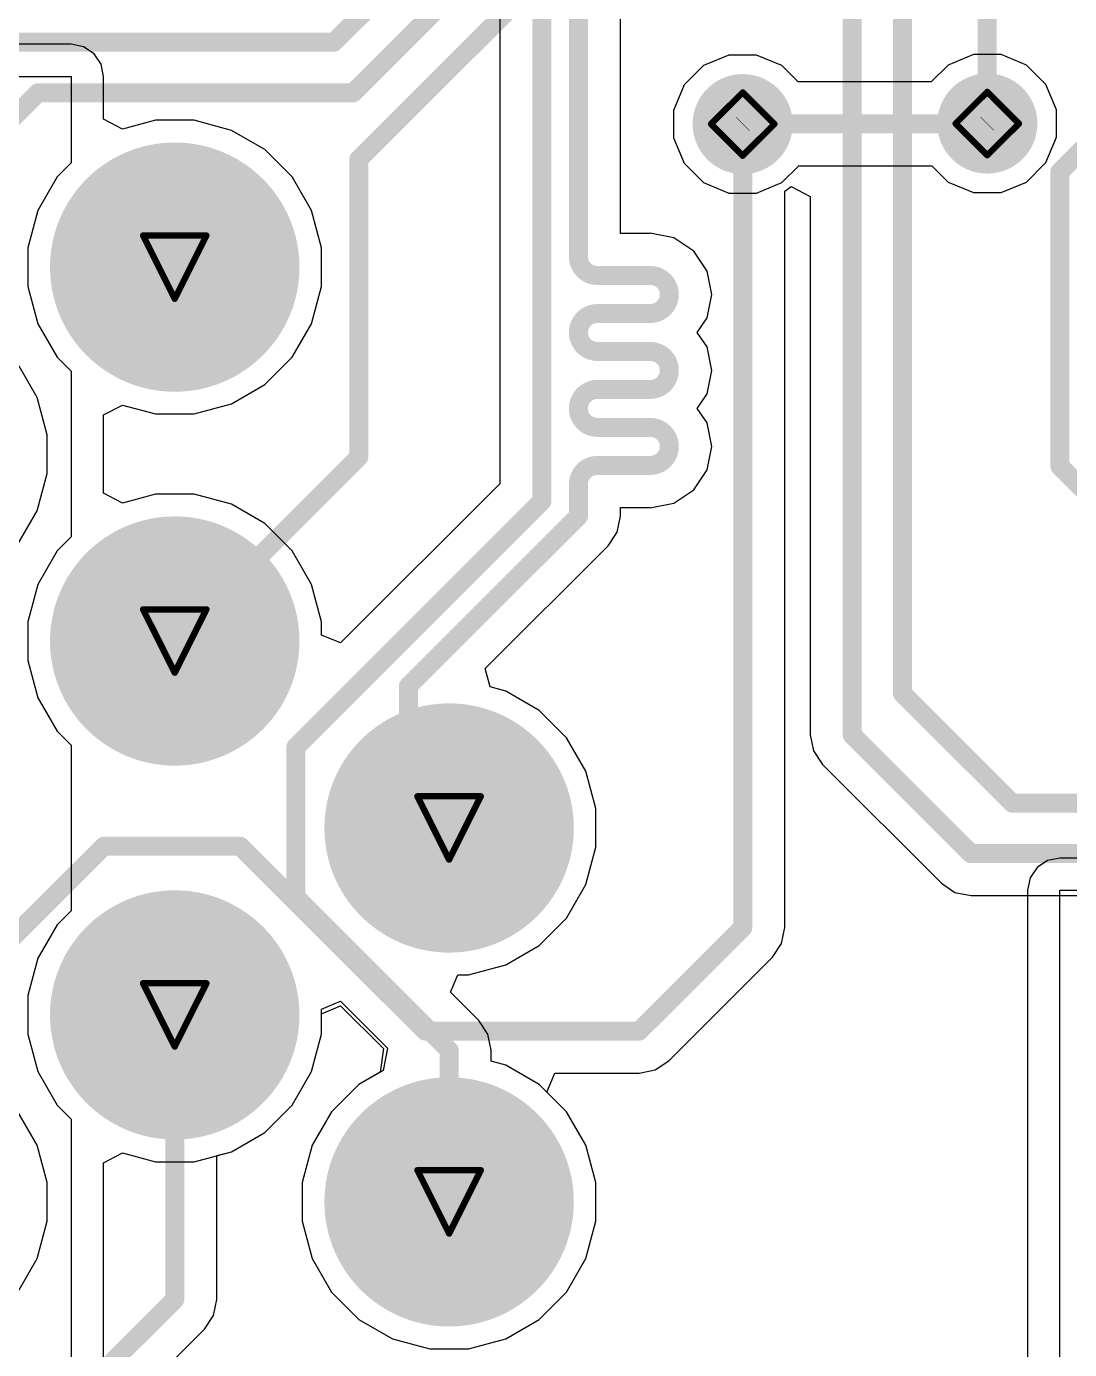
# Model space of a CAD drawing. Header units: inches. Extents: x -31 to 249, y -28 to 261.
# Drawn here: x 90.4 to 98.76, y 14.88 to 25.5 of the extents above; entities that cross this region are included whole.
import ezdxf

# ---------------------------------------------------------------- set-up
doc = ezdxf.new("R2010")
doc.units = ezdxf.units.IN
for name, color, linetype in [('Bottom Layer', 5, 'Continuous'), ('Bottom Solder', 6, 'Continuous'), ('Drill Drawing', 1, 'Continuous'), ('Multi-Layer', 9, 'Continuous'), ('Pad Holes', 156, 'Continuous'), ('Top Layer', 1, 'Continuous'), ('Top Solder', 216, 'Continuous'), ('Via Holes', 16, 'Continuous')]:
    doc.layers.add(name, color=color, linetype=linetype)

# ---------------------------------------------------------------- blocks, each defined once
blk = doc.blocks.new('1_1376430_8_40')
at = {"layer": 'Bottom Layer'}
h = blk.add_hatch(color=5, dxfattribs=at)
edge = h.paths.add_edge_path()
edge.add_arc((24.0499519, 4.72499182), 1.00000054, 0, 360)
h = blk.add_hatch(color=5, dxfattribs=at)
edge = h.paths.add_edge_path()
edge.add_arc((24.0499519, 1.72499782), 1.00000054, 0, 360)
h = blk.add_hatch(color=5, dxfattribs=at)
edge = h.paths.add_edge_path()
edge.add_arc((26.2499475, 0.22500082), 1.00000054, 0, 360)
h = blk.add_hatch(color=5, dxfattribs=at)
edge = h.paths.add_edge_path()
edge.add_arc((24.0499519, -1.27499618), 1.00000054, 0, 360)
h = blk.add_hatch(color=5, dxfattribs=at)
edge = h.paths.add_edge_path()
edge.add_arc((26.2499475, -2.77499318), 1.00000054, 0, 360)
at = {"layer": 'Bottom Solder'}
h = blk.add_hatch(color=6, dxfattribs=at)
edge = h.paths.add_edge_path()
edge.add_arc((24.0499519, 4.72499182), 1.00000054, 0, 360)
h = blk.add_hatch(color=6, dxfattribs=at)
edge = h.paths.add_edge_path()
edge.add_arc((24.0499519, 1.72499782), 1.00000054, 0, 360)
h = blk.add_hatch(color=6, dxfattribs=at)
edge = h.paths.add_edge_path()
edge.add_arc((26.2499475, 0.22500082), 1.00000054, 0, 360)
h = blk.add_hatch(color=6, dxfattribs=at)
edge = h.paths.add_edge_path()
edge.add_arc((24.0499519, -1.27499618), 1.00000054, 0, 360)
h = blk.add_hatch(color=6, dxfattribs=at)
edge = h.paths.add_edge_path()
edge.add_arc((26.2499475, -2.77499318), 1.00000054, 0, 360)
at = {"layer": 'Multi-Layer'}
h = blk.add_hatch(color=9, dxfattribs=at)
edge = h.paths.add_edge_path()
edge.add_arc((24.0499519, 4.72499182), 1.00000054, 0, 360)
h = blk.add_hatch(color=9, dxfattribs=at)
edge = h.paths.add_edge_path()
edge.add_arc((24.0499519, 1.72499782), 1.00000054, 0, 360)
h = blk.add_hatch(color=9, dxfattribs=at)
edge = h.paths.add_edge_path()
edge.add_arc((26.2499475, 0.22500082), 1.00000054, 0, 360)
h = blk.add_hatch(color=9, dxfattribs=at)
edge = h.paths.add_edge_path()
edge.add_arc((24.0499519, -1.27499618), 1.00000054, 0, 360)
h = blk.add_hatch(color=9, dxfattribs=at)
edge = h.paths.add_edge_path()
edge.add_arc((26.2499475, -2.77499318), 1.00000054, 0, 360)
at = {"layer": 'Pad Holes'}
h = blk.add_hatch(color=7, dxfattribs=at)
edge = h.paths.add_edge_path()
edge.add_arc((24.0499519, 4.72499182), 0.60500006, 0, 360)
h = blk.add_hatch(color=7, dxfattribs=at)
edge = h.paths.add_edge_path()
edge.add_arc((24.0499519, 1.72499782), 0.60500006, 0, 360)
h = blk.add_hatch(color=7, dxfattribs=at)
edge = h.paths.add_edge_path()
edge.add_arc((26.2499475, 0.22500082), 0.60500006, 0, 360)
h = blk.add_hatch(color=7, dxfattribs=at)
edge = h.paths.add_edge_path()
edge.add_arc((24.0499519, -1.27499618), 0.60500006, 0, 360)
h = blk.add_hatch(color=7, dxfattribs=at)
edge = h.paths.add_edge_path()
edge.add_arc((26.2499475, -2.77499318), 0.60500006, 0, 360)
at = {"layer": 'Top Layer'}
h = blk.add_hatch(color=1, dxfattribs=at)
edge = h.paths.add_edge_path()
edge.add_arc((24.0499519, 4.72499182), 1.00000054, 0, 360)
h = blk.add_hatch(color=1, dxfattribs=at)
edge = h.paths.add_edge_path()
edge.add_arc((24.0499519, 1.72499782), 1.00000054, 0, 360)
h = blk.add_hatch(color=1, dxfattribs=at)
edge = h.paths.add_edge_path()
edge.add_arc((26.2499475, 0.22500082), 1.00000054, 0, 360)
h = blk.add_hatch(color=1, dxfattribs=at)
edge = h.paths.add_edge_path()
edge.add_arc((24.0499519, -1.27499618), 1.00000054, 0, 360)
h = blk.add_hatch(color=1, dxfattribs=at)
edge = h.paths.add_edge_path()
edge.add_arc((26.2499475, -2.77499318), 1.00000054, 0, 360)
at = {"layer": 'Top Solder'}
h = blk.add_hatch(color=216, dxfattribs=at)
edge = h.paths.add_edge_path()
edge.add_arc((24.0499519, 4.72499182), 1.00000054, 0, 360)
h = blk.add_hatch(color=216, dxfattribs=at)
edge = h.paths.add_edge_path()
edge.add_arc((24.0499519, 1.72499782), 1.00000054, 0, 360)
h = blk.add_hatch(color=216, dxfattribs=at)
edge = h.paths.add_edge_path()
edge.add_arc((26.2499475, 0.22500082), 1.00000054, 0, 360)
h = blk.add_hatch(color=216, dxfattribs=at)
edge = h.paths.add_edge_path()
edge.add_arc((24.0499519, -1.27499618), 1.00000054, 0, 360)
h = blk.add_hatch(color=216, dxfattribs=at)
edge = h.paths.add_edge_path()
edge.add_arc((26.2499475, -2.77499318), 1.00000054, 0, 360)

msp = doc.modelspace()

# ---------------------------------------------------------------- hatches: boundary and pattern name
at = {"layer": 'Bottom Layer'}
h = msp.add_hatch(color=5, dxfattribs=at)
edge = h.paths.add_edge_path()
edge.add_arc((96.139, 24.7142), 0.2999994, 0, 360)
h = msp.add_hatch(color=5, dxfattribs=at)
edge = h.paths.add_edge_path()
edge.add_arc((98.10022036, 24.71865516), 0.2999994, 0, 360)
at = {"layer": 'Bottom Solder'}
h = msp.add_hatch(color=6, dxfattribs=at)
edge = h.paths.add_edge_path()
edge.add_arc((96.139, 24.7142), 0.4015993999999999, 0, 360)
h = msp.add_hatch(color=6, dxfattribs=at)
edge = h.paths.add_edge_path()
edge.add_arc((98.10022036, 24.71865516), 0.4015993999999999, 0, 360)
at = {"layer": 'Top Layer'}
h = msp.add_hatch(color=1, dxfattribs=at)
edge = h.paths.add_edge_path()
edge.add_arc((96.139, 24.7142), 0.2999994, 0, 360)
h = msp.add_hatch(color=1, dxfattribs=at)
edge = h.paths.add_edge_path()
edge.add_arc((98.10022036, 24.71865516), 0.2999994, 0, 360)
at = {"layer": 'Top Solder'}
h = msp.add_hatch(color=216, dxfattribs=at)
edge = h.paths.add_edge_path()
edge.add_arc((96.139, 24.7142), 0.4015993999999999, 0, 360)
h = msp.add_hatch(color=216, dxfattribs=at)
edge = h.paths.add_edge_path()
edge.add_arc((98.10022036, 24.71865516), 0.4015993999999999, 0, 360)
at = {"layer": 'Via Holes'}
h = msp.add_hatch(color=7, dxfattribs=at)
edge = h.paths.add_edge_path()
edge.add_arc((96.139, 24.7142), 0.1499997, 0, 360)
h = msp.add_hatch(color=7, dxfattribs=at)
edge = h.paths.add_edge_path()
edge.add_arc((98.10022036, 24.71865516), 0.1499997, 0, 360)

# ---------------------------------------------------------------- linework, layer by layer
at = {"layer": 'Bottom Layer'}
for p, q in [((96.47566938, 24.17575048), (96.52751078, 24.21232902)), ((96.52751078, 24.21232902), (96.67991078, 24.13334518)), ((96.47566938, 18.2674768), (96.47566938, 24.17575048)), ((96.67991078, 24.13334518), (96.67991078, 19.81392024)), ((96.67991078, 19.81392024), (96.70553937999999, 19.68508128)), ((96.70553937999999, 19.68508128), (96.77851865999999, 19.57585874)), ((96.77851865999999, 19.57585874), (97.73180606, 18.62257134)), ((97.73180606, 18.62257134), (97.84102859999999, 18.54959206)), ((97.84102859999999, 18.54959206), (97.96986756, 18.52396346)), ((97.96986756, 18.52396346), (99.16092689999999, 18.52396346)), ((96.45004078, 18.13863784), (96.47566938, 18.2674768)), ((96.3770615, 18.0294153), (96.45004078, 18.13863784)), ((95.54630877999999, 17.19866258), (96.3770615, 18.0294153)), ((92.76256783999999, 17.57591608), (92.91496784, 17.6390427)), ((92.91496784, 17.6390427), (93.25743096, 17.29657958)), ((92.76256783999999, 17.41153998), (92.76256783999999, 17.57591608)), ((92.68230129999999, 17.11198508), (92.76256783999999, 17.41153998)), ((93.25743096, 17.29657958), (93.23137309999998, 17.10710828)), ((95.43708624, 17.1256833), (95.54630877999999, 17.19866258)), ((92.52724192, 16.8434131), (92.68230129999999, 17.11198508)), ((93.23137309999998, 17.10710828), (93.06157664, 17.00907698)), ((94.56937144, 16.9476547), (94.63249806, 17.1000547)), ((94.63249806, 17.1000547), (95.30824727999999, 17.1000547)), ((95.30824727999999, 17.1000547), (95.43708624, 17.1256833)), ((93.06157664, 17.00907698), (92.84228827999999, 16.78978862)), ((94.72723751999999, 16.78978862), (94.56937144, 16.9476547)), ((92.30795356, 16.62412474), (92.52724192, 16.8434131)), ((92.84228827999999, 16.78978862), (92.6872289, 16.52121664)), ((94.8822969, 16.52121664), (94.72723751999999, 16.78978862)), ((92.03938158, 16.46906536), (92.30795356, 16.62412474)), ((91.92143668, 16.43746268), (92.03938158, 16.46906536)), ((92.6872289, 16.52121664), (92.60696236, 16.22166174)), ((94.96256344, 16.22166174), (94.8822969, 16.52121664)), ((91.92143668, 15.2831673), (91.92143668, 16.43746268)), ((92.60696236, 16.22166174), (92.60696236, 15.91154298)), ((94.96256344, 15.91154298), (94.96256344, 16.22166174)), ((92.60696236, 15.91154298), (92.6872289, 15.61198808)), ((94.8822969, 15.61198808), (94.96256344, 15.91154298)), ((92.6872289, 15.61198808), (92.84228827999999, 15.3434161)), ((94.72723751999999, 15.3434161), (94.8822969, 15.61198808)), ((92.84228827999999, 15.3434161), (93.06157664, 15.12412774)), ((94.50794916, 15.12412774), (94.72723751999999, 15.3434161)), ((91.89580808, 15.15432834), (91.92143668, 15.2831673)), ((91.8228288, 15.0451058), (91.89580808, 15.15432834)), ((93.06157664, 15.12412774), (93.33014862, 14.96906836)), ((94.23937717999999, 14.96906836), (94.50794916, 15.12412774)), ((84.43749177999999, 7.659768779999999), (91.8228288, 15.0451058)), ((93.33014862, 14.96906836), (93.62970351999999, 14.88880182)), ((93.93982227999999, 14.88880182), (94.23937717999999, 14.96906836)), ((93.62970351999999, 14.88880182), (93.93982227999999, 14.88880182))]:
    msp.add_line(p, q, dxfattribs=at)
for points in [[(92.86215108, 25.37149104, 0.1524, 0.1524, 0), (97.80735328, 30.31669324, 0.1524, 0.1524, 0)], [(93.01567376, 24.96562444, 0.1524, 0.1524, 0), (98.01872699999998, 29.96867768, 0.1524, 0.1524, 0)], [(93.06012376, 24.43070552, 0.1524, 0.1524, 0), (98.25008036, 29.62066212, 0.1524, 0.1524, 0)], [(97.01658015999999, 19.81392024, 0.1524, 0.1524, 0), (97.01658015999999, 27.68786436, 0.1524, 0.1524, 0)], [(97.42047063999999, 20.14575854, 0.1524, 0.1524, 0), (97.42047063999999, 27.44852016, 0.1524, 0.1524, 0)], [(98.10022036, 24.71865516, 0.1524, 0.1524, 0), (98.10022036, 27.23111902, 0.1524, 0.1524, 0)], [(98.68276936, 24.33283932, 0.1524, 0.1524, 0), (100.0845852, 25.73465516, 0.1524, 0.1524, 0)], [(69.84791211999999, 25.37149104, 0.1524, 0.1524, 0), (92.86215108, 25.37149104, 0.1524, 0.1524, 0)], [(87.22964773999999, 21.70591798, 0.1524, 0.1524, 0), (90.4893542, 24.96562444, 0.1524, 0.1524, 0)], [(90.4893542, 24.96562444, 0.1524, 0.1524, 0), (93.01567376, 24.96562444, 0.1524, 0.1524, 0)], [(96.139, 18.2674768, 0.1524, 0.1524, 0), (96.139, 24.7142, 0.1524, 0.1524, 0)], [(93.06012376, 22.04194982, 0.1524, 0.1524, 0), (93.06012376, 24.43070552, 0.1524, 0.1524, 0)], [(98.68276936, 21.9685743, 0.1524, 0.1524, 0), (98.68276936, 24.33283932, 0.1524, 0.1524, 0)], [(91.5847673, 20.56659336, 0.1524, 0.1524, 0), (93.06012376, 22.04194982, 0.1524, 0.1524, 0)], [(98.68276936, 21.9685743, 0.1524, 0.1524, 0), (100.0847503, 20.56659336, 0.1524, 0.1524, 0)], [(97.42047063999999, 20.14575854, 0.1524, 0.1524, 0), (98.30099465999999, 19.26523452, 0.1524, 0.1524, 0)], [(97.01658015999999, 19.81392024, 0.1524, 0.1524, 0), (97.96986756, 18.86063284, 0.1524, 0.1524, 0)], [(98.30099465999999, 19.26523452, 0.1524, 0.1524, 0), (100.66771332, 19.26523452, 0.1524, 0.1524, 0)], [(89.72855308, 17.63198912, 0.1524, 0.1524, 0), (91.01605368, 18.91948972, 0.1524, 0.1524, 0)], [(91.01605368, 18.91948972, 0.1524, 0.1524, 0), (92.11064382, 18.91948972, 0.1524, 0.1524, 0)], [(92.11064382, 18.91948972, 0.1524, 0.1524, 0), (93.59340946, 17.43672408, 0.1524, 0.1524, 0)], [(97.96986756, 18.86063284, 0.1524, 0.1524, 0), (102.07878238, 18.86063284, 0.1524, 0.1524, 0)], [(95.30824727999999, 17.43672408, 0.1524, 0.1524, 0), (96.139, 18.2674768, 0.1524, 0.1524, 0)], [(91.5847673, 15.2831673, 0.1524, 0.1524, 0), (91.5847673, 17.56659936, 0.1524, 0.1524, 0)], [(93.59340946, 17.43672408, 0.1524, 0.1524, 0), (95.30824727999999, 17.43672408, 0.1524, 0.1524, 0)], [(83.85412998, 7.552529979999999, 0.1524, 0.1524, 0), (91.5847673, 15.2831673, 0.1524, 0.1524, 0)]]:
    msp.add_lwpolyline(points, format="xyseb", dxfattribs=at)
for points in [[(92.82405108, 25.37149104, 0.0762, 0.0762, 1), (92.90025107999999, 25.37149104, 0.0762, 0.0762, 1)], [(92.82405108, 25.37149104, 0.0762, 0.0762, 1), (92.90025107999999, 25.37149104, 0.0762, 0.0762, 1)], [(90.4512542, 24.96562444, 0.0762, 0.0762, 1), (90.5274542, 24.96562444, 0.0762, 0.0762, 1)], [(90.4512542, 24.96562444, 0.0762, 0.0762, 1), (90.5274542, 24.96562444, 0.0762, 0.0762, 1)], [(92.97757376, 24.96562444, 0.0762, 0.0762, 1), (93.05377376, 24.96562444, 0.0762, 0.0762, 1)], [(92.97757376, 24.96562444, 0.0762, 0.0762, 1), (93.05377376, 24.96562444, 0.0762, 0.0762, 1)], [(96.1009, 24.7142, 0.0762, 0.0762, 1), (96.1771, 24.7142, 0.0762, 0.0762, 1)], [(98.06212036, 24.71865516, 0.0762, 0.0762, 1), (98.13832036, 24.71865516, 0.0762, 0.0762, 1)], [(93.02202376, 24.43070552, 0.0762, 0.0762, 1), (93.09822376, 24.43070552, 0.0762, 0.0762, 1)], [(93.02202376, 24.43070552, 0.0762, 0.0762, 1), (93.09822376, 24.43070552, 0.0762, 0.0762, 1)], [(98.64466936, 24.33283932, 0.0762, 0.0762, 1), (98.72086936, 24.33283932, 0.0762, 0.0762, 1)], [(98.64466936, 24.33283932, 0.0762, 0.0762, 1), (98.72086936, 24.33283932, 0.0762, 0.0762, 1)], [(93.02202376, 22.04194982, 0.0762, 0.0762, 1), (93.09822376, 22.04194982, 0.0762, 0.0762, 1)], [(93.02202376, 22.04194982, 0.0762, 0.0762, 1), (93.09822376, 22.04194982, 0.0762, 0.0762, 1)], [(98.64466936, 21.9685743, 0.0762, 0.0762, 1), (98.72086936, 21.9685743, 0.0762, 0.0762, 1)], [(98.64466936, 21.9685743, 0.0762, 0.0762, 1), (98.72086936, 21.9685743, 0.0762, 0.0762, 1)], [(91.5466673, 20.56659336, 0.0762, 0.0762, 1), (91.6228673, 20.56659336, 0.0762, 0.0762, 1)], [(97.38237063999999, 20.14575854, 0.0762, 0.0762, 1), (97.45857063999999, 20.14575854, 0.0762, 0.0762, 1)], [(97.38237063999999, 20.14575854, 0.0762, 0.0762, 1), (97.45857063999999, 20.14575854, 0.0762, 0.0762, 1)], [(96.97848016, 19.81392024, 0.0762, 0.0762, 1), (97.05468015999999, 19.81392024, 0.0762, 0.0762, 1)], [(96.97848016, 19.81392024, 0.0762, 0.0762, 1), (97.05468015999999, 19.81392024, 0.0762, 0.0762, 1)], [(98.26289465999999, 19.26523452, 0.0762, 0.0762, 1), (98.33909465999999, 19.26523452, 0.0762, 0.0762, 1)], [(98.26289465999999, 19.26523452, 0.0762, 0.0762, 1), (98.33909465999999, 19.26523452, 0.0762, 0.0762, 1)], [(90.97795368, 18.91948972, 0.0762, 0.0762, 1), (91.05415368, 18.91948972, 0.0762, 0.0762, 1)], [(90.97795368, 18.91948972, 0.0762, 0.0762, 1), (91.05415368, 18.91948972, 0.0762, 0.0762, 1)], [(92.07254381999999, 18.91948972, 0.0762, 0.0762, 1), (92.14874381999999, 18.91948972, 0.0762, 0.0762, 1)], [(92.07254381999999, 18.91948972, 0.0762, 0.0762, 1), (92.14874381999999, 18.91948972, 0.0762, 0.0762, 1)], [(97.93176756, 18.86063284, 0.0762, 0.0762, 1), (98.00796755999998, 18.86063284, 0.0762, 0.0762, 1)], [(97.93176756, 18.86063284, 0.0762, 0.0762, 1), (98.00796755999998, 18.86063284, 0.0762, 0.0762, 1)], [(96.1009, 18.2674768, 0.0762, 0.0762, 1), (96.1771, 18.2674768, 0.0762, 0.0762, 1)], [(96.1009, 18.2674768, 0.0762, 0.0762, 1), (96.1771, 18.2674768, 0.0762, 0.0762, 1)], [(91.5466673, 17.56659936, 0.0762, 0.0762, 1), (91.6228673, 17.56659936, 0.0762, 0.0762, 1)], [(93.55530945999999, 17.43672408, 0.0762, 0.0762, 1), (93.63150946, 17.43672408, 0.0762, 0.0762, 1)], [(93.55530945999999, 17.43672408, 0.0762, 0.0762, 1), (93.63150946, 17.43672408, 0.0762, 0.0762, 1)], [(95.27014727999999, 17.43672408, 0.0762, 0.0762, 1), (95.34634727999999, 17.43672408, 0.0762, 0.0762, 1)], [(95.27014727999999, 17.43672408, 0.0762, 0.0762, 1), (95.34634727999999, 17.43672408, 0.0762, 0.0762, 1)], [(91.5466673, 15.2831673, 0.0762, 0.0762, 1), (91.6228673, 15.2831673, 0.0762, 0.0762, 1)], [(91.5466673, 15.2831673, 0.0762, 0.0762, 1), (91.6228673, 15.2831673, 0.0762, 0.0762, 1)]]:
    msp.add_lwpolyline(points, format="xyseb", close=True, dxfattribs=at)
at = {"layer": 'Drill Drawing'}
for points in [[(95.88499999999999, 24.7142, 0.0508, 0.0508, 0), (96.139, 24.9682, 0.0508, 0.0508, 0)], [(96.139, 24.9682, 0.0508, 0.0508, 0), (96.39299999999999, 24.7142, 0.0508, 0.0508, 0)], [(97.84622036, 24.71865516, 0.0508, 0.0508, 0), (98.10022036, 24.97265516, 0.0508, 0.0508, 0)], [(98.10022036, 24.97265516, 0.0508, 0.0508, 0), (98.35422036, 24.71865516, 0.0508, 0.0508, 0)], [(95.88499999999999, 24.7142, 0.0508, 0.0508, 0), (96.139, 24.4602, 0.0508, 0.0508, 0)], [(96.139, 24.4602, 0.0508, 0.0508, 0), (96.39299999999999, 24.7142, 0.0508, 0.0508, 0)], [(97.84622036, 24.71865516, 0.0508, 0.0508, 0), (98.10022036, 24.46465516, 0.0508, 0.0508, 0)], [(98.10022036, 24.46465516, 0.0508, 0.0508, 0), (98.35422036, 24.71865516, 0.0508, 0.0508, 0)], [(91.33076729999999, 23.82058736, 0.0508, 0.0508, 0), (91.83876729999999, 23.82058736, 0.0508, 0.0508, 0)], [(91.33076729999999, 23.82058736, 0.0508, 0.0508, 0), (91.5847673, 23.31258736, 0.0508, 0.0508, 0)], [(91.5847673, 23.31258736, 0.0508, 0.0508, 0), (91.83876729999999, 23.82058736, 0.0508, 0.0508, 0)], [(91.33076729999999, 20.82059336, 0.0508, 0.0508, 0), (91.83876729999999, 20.82059336, 0.0508, 0.0508, 0)], [(91.33076729999999, 20.82059336, 0.0508, 0.0508, 0), (91.5847673, 20.31259336, 0.0508, 0.0508, 0)], [(91.5847673, 20.31259336, 0.0508, 0.0508, 0), (91.83876729999999, 20.82059336, 0.0508, 0.0508, 0)], [(93.53076289999998, 19.32059636, 0.0508, 0.0508, 0), (94.0387629, 19.32059636, 0.0508, 0.0508, 0)], [(93.53076289999998, 19.32059636, 0.0508, 0.0508, 0), (93.78476289999999, 18.81259636, 0.0508, 0.0508, 0)], [(93.78476289999999, 18.81259636, 0.0508, 0.0508, 0), (94.0387629, 19.32059636, 0.0508, 0.0508, 0)], [(91.33076729999999, 17.82059936, 0.0508, 0.0508, 0), (91.83876729999999, 17.82059936, 0.0508, 0.0508, 0)], [(91.33076729999999, 17.82059936, 0.0508, 0.0508, 0), (91.5847673, 17.31259936, 0.0508, 0.0508, 0)], [(91.5847673, 17.31259936, 0.0508, 0.0508, 0), (91.83876729999999, 17.82059936, 0.0508, 0.0508, 0)], [(93.53076289999998, 16.32060236, 0.0508, 0.0508, 0), (94.0387629, 16.32060236, 0.0508, 0.0508, 0)], [(93.53076289999998, 16.32060236, 0.0508, 0.0508, 0), (93.78476289999999, 15.81260236, 0.0508, 0.0508, 0)], [(93.78476289999999, 15.81260236, 0.0508, 0.0508, 0), (94.0387629, 16.32060236, 0.0508, 0.0508, 0)]]:
    msp.add_lwpolyline(points, format="xyseb", dxfattribs=at)
for points in [[(96.1263, 24.9682, 0.0254, 0.0254, 1), (96.15169999999999, 24.9682, 0.0254, 0.0254, 1)], [(96.1263, 24.9682, 0.0254, 0.0254, 1), (96.15169999999999, 24.9682, 0.0254, 0.0254, 1)], [(98.08752036, 24.97265516, 0.0254, 0.0254, 1), (98.11292035999999, 24.97265516, 0.0254, 0.0254, 1)], [(98.08752036, 24.97265516, 0.0254, 0.0254, 1), (98.11292035999999, 24.97265516, 0.0254, 0.0254, 1)], [(95.8723, 24.7142, 0.0254, 0.0254, 1), (95.8977, 24.7142, 0.0254, 0.0254, 1)], [(95.8723, 24.7142, 0.0254, 0.0254, 1), (95.8977, 24.7142, 0.0254, 0.0254, 1)], [(96.3803, 24.7142, 0.0254, 0.0254, 1), (96.4057, 24.7142, 0.0254, 0.0254, 1)], [(96.3803, 24.7142, 0.0254, 0.0254, 1), (96.4057, 24.7142, 0.0254, 0.0254, 1)], [(97.83352036, 24.71865516, 0.0254, 0.0254, 1), (97.85892035999998, 24.71865516, 0.0254, 0.0254, 1)], [(97.83352036, 24.71865516, 0.0254, 0.0254, 1), (97.85892035999998, 24.71865516, 0.0254, 0.0254, 1)], [(98.34152035999999, 24.71865516, 0.0254, 0.0254, 1), (98.36692036, 24.71865516, 0.0254, 0.0254, 1)], [(98.34152035999999, 24.71865516, 0.0254, 0.0254, 1), (98.36692036, 24.71865516, 0.0254, 0.0254, 1)], [(96.1263, 24.4602, 0.0254, 0.0254, 1), (96.15169999999999, 24.4602, 0.0254, 0.0254, 1)], [(96.1263, 24.4602, 0.0254, 0.0254, 1), (96.15169999999999, 24.4602, 0.0254, 0.0254, 1)], [(98.08752036, 24.46465516, 0.0254, 0.0254, 1), (98.11292035999999, 24.46465516, 0.0254, 0.0254, 1)], [(98.08752036, 24.46465516, 0.0254, 0.0254, 1), (98.11292035999999, 24.46465516, 0.0254, 0.0254, 1)], [(91.3180673, 23.82058736, 0.0254, 0.0254, 1), (91.3434673, 23.82058736, 0.0254, 0.0254, 1)], [(91.3180673, 23.82058736, 0.0254, 0.0254, 1), (91.3434673, 23.82058736, 0.0254, 0.0254, 1)], [(91.82606729999999, 23.82058736, 0.0254, 0.0254, 1), (91.8514673, 23.82058736, 0.0254, 0.0254, 1)], [(91.82606729999999, 23.82058736, 0.0254, 0.0254, 1), (91.8514673, 23.82058736, 0.0254, 0.0254, 1)], [(91.57206729999999, 23.31258736, 0.0254, 0.0254, 1), (91.59746729999999, 23.31258736, 0.0254, 0.0254, 1)], [(91.57206729999999, 23.31258736, 0.0254, 0.0254, 1), (91.59746729999999, 23.31258736, 0.0254, 0.0254, 1)], [(91.3180673, 20.82059336, 0.0254, 0.0254, 1), (91.3434673, 20.82059336, 0.0254, 0.0254, 1)], [(91.3180673, 20.82059336, 0.0254, 0.0254, 1), (91.3434673, 20.82059336, 0.0254, 0.0254, 1)], [(91.82606729999999, 20.82059336, 0.0254, 0.0254, 1), (91.8514673, 20.82059336, 0.0254, 0.0254, 1)], [(91.82606729999999, 20.82059336, 0.0254, 0.0254, 1), (91.8514673, 20.82059336, 0.0254, 0.0254, 1)], [(91.57206729999999, 20.31259336, 0.0254, 0.0254, 1), (91.59746729999999, 20.31259336, 0.0254, 0.0254, 1)], [(91.57206729999999, 20.31259336, 0.0254, 0.0254, 1), (91.59746729999999, 20.31259336, 0.0254, 0.0254, 1)], [(93.51806289999999, 19.32059636, 0.0254, 0.0254, 1), (93.5434629, 19.32059636, 0.0254, 0.0254, 1)], [(93.51806289999999, 19.32059636, 0.0254, 0.0254, 1), (93.5434629, 19.32059636, 0.0254, 0.0254, 1)], [(94.0260629, 19.32059636, 0.0254, 0.0254, 1), (94.05146289999999, 19.32059636, 0.0254, 0.0254, 1)], [(94.0260629, 19.32059636, 0.0254, 0.0254, 1), (94.05146289999999, 19.32059636, 0.0254, 0.0254, 1)], [(93.7720629, 18.81259636, 0.0254, 0.0254, 1), (93.7974629, 18.81259636, 0.0254, 0.0254, 1)], [(93.7720629, 18.81259636, 0.0254, 0.0254, 1), (93.7974629, 18.81259636, 0.0254, 0.0254, 1)], [(91.3180673, 17.82059936, 0.0254, 0.0254, 1), (91.3434673, 17.82059936, 0.0254, 0.0254, 1)], [(91.3180673, 17.82059936, 0.0254, 0.0254, 1), (91.3434673, 17.82059936, 0.0254, 0.0254, 1)], [(91.82606729999999, 17.82059936, 0.0254, 0.0254, 1), (91.8514673, 17.82059936, 0.0254, 0.0254, 1)], [(91.82606729999999, 17.82059936, 0.0254, 0.0254, 1), (91.8514673, 17.82059936, 0.0254, 0.0254, 1)], [(91.57206729999999, 17.31259936, 0.0254, 0.0254, 1), (91.59746729999999, 17.31259936, 0.0254, 0.0254, 1)], [(91.57206729999999, 17.31259936, 0.0254, 0.0254, 1), (91.59746729999999, 17.31259936, 0.0254, 0.0254, 1)], [(93.51806289999999, 16.32060236, 0.0254, 0.0254, 1), (93.5434629, 16.32060236, 0.0254, 0.0254, 1)], [(93.51806289999999, 16.32060236, 0.0254, 0.0254, 1), (93.5434629, 16.32060236, 0.0254, 0.0254, 1)], [(94.0260629, 16.32060236, 0.0254, 0.0254, 1), (94.05146289999999, 16.32060236, 0.0254, 0.0254, 1)], [(94.0260629, 16.32060236, 0.0254, 0.0254, 1), (94.05146289999999, 16.32060236, 0.0254, 0.0254, 1)], [(93.7720629, 15.81260236, 0.0254, 0.0254, 1), (93.7974629, 15.81260236, 0.0254, 0.0254, 1)], [(93.7720629, 15.81260236, 0.0254, 0.0254, 1), (93.7974629, 15.81260236, 0.0254, 0.0254, 1)]]:
    msp.add_lwpolyline(points, format="xyseb", close=True, dxfattribs=at)
at = {"layer": 'Top Layer'}
for p, q in [((95.15802914, 23.96610142), (95.15802914, 36.37636108)), ((94.19259038, 36.1159171), (94.19259038, 21.82853394)), ((90.75513726, 25.35417586), (81.407, 25.35417586)), ((90.85424298, 25.33446292), (90.75513726, 25.35417586)), ((90.93826109999999, 25.27832384), (90.85424298, 25.33446292)), ((90.99440017999999, 25.19430572), (90.93826109999999, 25.27832384)), ((96.0288021, 25.2681994), (95.82518553999999, 25.1838587)), ((96.2491979, 25.2681994), (96.0288021, 25.2681994)), ((96.45281446, 25.1838587), (96.2491979, 25.2681994)), ((97.99002245999999, 25.27265456), (97.78640589999999, 25.18831386)), ((98.21041826, 25.27265456), (97.99002245999999, 25.27265456)), ((98.41403482, 25.18831386), (98.21041826, 25.27265456)), ((91.01411312, 25.0952), (90.99440017999999, 25.19430572)), ((95.82518553999999, 25.1838587), (95.6693413, 25.02801446)), ((96.5835762, 25.05309696), (96.45281446, 25.1838587)), ((97.78640589999999, 25.18831386), (97.651189, 25.05309696)), ((98.56987905999999, 25.03246962), (98.41403482, 25.18831386)), ((81.407, 25.0952), (90.75513726, 25.0952)), ((90.75513726, 25.0952), (90.75513726, 24.4026182)), ((91.01411312, 24.75255654), (91.01411312, 25.0952)), ((97.651189, 25.05309696), (96.5835762, 25.05309696)), ((95.6693413, 25.02801446), (95.5850006, 24.8243979)), ((98.65421975999999, 24.82885306), (98.56987905999999, 25.03246962)), ((91.16651565999999, 24.6738648), (91.01411312, 24.75255654)), ((91.42970792, 24.7443879), (91.16651565999999, 24.6738648)), ((91.73982668, 24.7443879), (91.42970792, 24.7443879)), ((92.03938158, 24.66412136), (91.73982668, 24.7443879)), ((95.5850006, 24.8243979), (95.5850006, 24.6040021)), ((98.65421975999999, 24.60845726), (98.65421975999999, 24.82885306)), ((92.30795356, 24.50906198), (92.03938158, 24.66412136)), ((95.5850006, 24.6040021), (95.6693413, 24.40038554)), ((98.56987905999999, 24.4048407), (98.65421975999999, 24.60845726)), ((92.52724192, 24.28977362), (92.30795356, 24.50906198)), ((90.75513726, 24.4026182), (90.64229268, 24.28977362)), ((95.6693413, 24.40038554), (95.82518553999999, 24.2445413)), ((96.45281446, 24.2445413), (96.58803135999999, 24.3797582)), ((96.58803135999999, 24.3797582), (97.65564416, 24.3797582)), ((97.65564416, 24.3797582), (97.78640589999999, 24.24899646)), ((98.41403482, 24.24899646), (98.56987905999999, 24.4048407)), ((90.64229268, 24.28977362), (90.48723329999999, 24.02120164)), ((92.68230129999999, 24.02120164), (92.52724192, 24.28977362)), ((95.82518553999999, 24.2445413), (96.0288021, 24.1602006)), ((96.2491979, 24.1602006), (96.45281446, 24.2445413)), ((97.78640589999999, 24.24899646), (97.99002245999999, 24.16465576)), ((98.21041826, 24.16465576), (98.41403482, 24.24899646)), ((96.0288021, 24.1602006), (96.2491979, 24.1602006)), ((97.99002245999999, 24.16465576), (98.21041826, 24.16465576)), ((90.48723329999999, 24.02120164), (90.40696676, 23.72164674)), ((92.76256783999999, 23.72164674), (92.68230129999999, 24.02120164)), ((95.15802914, 23.83617534), (95.15802914, 23.96610142)), ((95.39813279999998, 23.83617534), (95.15802914, 23.83617534)), ((95.58643316, 23.801705), (95.39813279999998, 23.83915984)), ((95.39813279999998, 23.83915984), (95.39813279999998, 23.83617534)), ((95.74606708, 23.69504024), (95.58643316, 23.801705)), ((90.40696676, 23.72164674), (90.40696676, 23.41152798)), ((92.76256783999999, 23.41152798), (92.76256783999999, 23.72164674)), ((95.85273183999999, 23.53540632), (95.74606708, 23.69504024)), ((95.89018668, 23.34710596), (95.85273183999999, 23.53540632)), ((90.40696676, 23.41152798), (90.48723329999999, 23.11197308)), ((92.68230129999999, 23.11197308), (92.76256783999999, 23.41152798)), ((95.85273183999999, 23.1588056), (95.89018668, 23.34710596)), ((95.77488845999999, 23.04230596), (95.85273183999999, 23.1588056)), ((90.48723329999999, 23.11197308), (90.64229268, 22.8434011)), ((92.52724192, 22.8434011), (92.68230129999999, 23.11197308)), ((95.85273183999999, 22.92580632), (95.77488845999999, 23.04230596)), ((90.64229268, 22.8434011), (90.75513726, 22.73055652)), ((92.30795356, 22.62411274), (92.52724192, 22.8434011)), ((95.89018668, 22.73750596), (95.85273183999999, 22.92580632)), ((90.4823057, 22.52120464), (90.32724632, 22.78977662)), ((90.75513726, 22.73055652), (90.75513726, 21.4026242)), ((95.85273183999999, 22.5492056), (95.89018668, 22.73750596)), ((92.03938158, 22.46905336), (92.30795356, 22.62411274)), ((90.56257224, 22.22164974), (90.4823057, 22.52120464)), ((95.77488845999999, 22.43270596), (95.85273183999999, 22.5492056)), ((91.01411312, 22.38061818), (91.16651565999999, 22.45930992)), ((91.16651565999999, 22.45930992), (91.42970792, 22.38878682)), ((91.73982668, 22.38878682), (92.03938158, 22.46905336)), ((95.85273183999999, 22.31620632), (95.77488845999999, 22.43270596)), ((91.01411312, 21.75256254), (91.01411312, 22.38061818)), ((91.42970792, 22.38878682), (91.73982668, 22.38878682)), ((95.89018668, 22.12790596), (95.85273183999999, 22.31620632)), ((90.56257224, 21.91153098), (90.56257224, 22.22164974)), ((95.85273183999999, 21.9396056), (95.89018668, 22.12790596)), ((90.4823057, 21.61197608), (90.56257224, 21.91153098)), ((95.74606708, 21.77997168), (95.85273183999999, 21.9396056)), ((94.19259038, 21.82853394), (92.91496784, 20.5509114)), ((95.58643316, 21.67330692), (95.74606708, 21.77997168)), ((91.16651565999999, 21.6738708), (91.01411312, 21.75256254)), ((91.42970792, 21.7443939), (91.16651565999999, 21.6738708)), ((91.73982668, 21.7443939), (91.42970792, 21.7443939)), ((92.03938158, 21.66412736), (91.73982668, 21.7443939)), ((92.30795356, 21.50906798), (92.03938158, 21.66412736)), ((95.39813279999998, 21.63585208), (95.58643316, 21.67330692)), ((90.32724632, 21.3434041), (90.4823057, 21.61197608)), ((95.13240307999999, 21.43925354), (95.15802914, 21.56808996)), ((95.15802914, 21.56808996), (95.15802914, 21.63883658)), ((95.15802914, 21.63883658), (95.39813279999998, 21.63883658)), ((95.39813279999998, 21.63883658), (95.39813279999998, 21.63585208)), ((92.52724192, 21.28977962), (92.30795356, 21.50906798)), ((90.75513726, 21.4026242), (90.64229268, 21.28977962)), ((95.05942126, 21.33002846), (95.13240307999999, 21.43925354)), ((90.64229268, 21.28977962), (90.48723329999999, 21.02120764)), ((92.68230129999999, 21.02120764), (92.52724192, 21.28977962)), ((94.07437624, 20.34498344), (95.05942126, 21.33002846)), ((90.48723329999999, 21.02120764), (90.40696676, 20.72165274)), ((92.76256783999999, 20.72165274), (92.68230129999999, 21.02120764)), ((90.40696676, 20.72165274), (90.40696676, 20.41153398)), ((92.76256783999999, 20.61403802), (92.76256783999999, 20.72165274)), ((92.91496784, 20.5509114), (92.76256783999999, 20.61403802)), ((90.40696676, 20.41153398), (90.48723329999999, 20.11197908)), ((94.1138199, 20.19777266), (94.07437624, 20.34498344)), ((94.23937717999999, 20.16413036), (94.1138199, 20.19777266)), ((90.48723329999999, 20.11197908), (90.64229268, 19.8434071)), ((94.50794916, 20.00907098), (94.23937717999999, 20.16413036)), ((94.72723751999999, 19.78978262), (94.50794916, 20.00907098)), ((90.64229268, 19.8434071), (90.75513726, 19.73056252)), ((94.8822969, 19.52121064), (94.72723751999999, 19.78978262)), ((90.75513726, 19.73056252), (90.75513726, 18.4026302)), ((94.96256344, 19.22165574), (94.8822969, 19.52121064)), ((94.96256344, 18.91153698), (94.96256344, 19.22165574)), ((94.8822969, 18.61198208), (94.96256344, 18.91153698)), ((98.58366364, 18.80586282), (98.49964551999999, 18.74972374)), ((98.68276936, 18.82557576), (98.58366364, 18.80586282)), ((101.0409841, 18.82557576), (98.68276936, 18.82557576)), ((98.49964551999999, 18.74972374), (98.44350644, 18.66570562)), ((94.72723751999999, 18.3434101), (94.8822969, 18.61198208)), ((98.44350644, 18.66570562), (98.4237935, 18.5665999)), ((98.4237935, 18.5665999), (98.4237935, 4.37377586)), ((98.68276936, 4.1148), (98.68276936, 18.5665999)), ((98.68276936, 18.5665999), (101.213412, 18.5665999)), ((90.75513726, 18.4026302), (90.64229268, 18.28978562)), ((90.64229268, 18.28978562), (90.48723329999999, 18.02121364)), ((94.50794916, 18.12412174), (94.72723751999999, 18.3434101)), ((94.23937717999999, 17.96906236), (94.50794916, 18.12412174)), ((90.48723329999999, 18.02121364), (90.40696676, 17.72165874)), ((93.93982227999999, 17.88879582), (94.23937717999999, 17.96906236)), ((93.79600493999999, 17.747996), (93.85432588, 17.88879582)), ((93.85432588, 17.88879582), (93.93982227999999, 17.88879582)), ((94.02282439999999, 17.52117654), (93.79600493999999, 17.747996)), ((90.40696676, 17.72165874), (90.40696676, 17.41153998)), ((92.76256783999999, 17.61366048), (92.91496784, 17.6767871)), ((92.91496784, 17.6767871), (93.29078624, 17.3009687)), ((92.76256783999999, 17.41153998), (92.76256783999999, 17.61366048)), ((94.09580622, 17.41195146), (94.02282439999999, 17.52117654)), ((90.40696676, 17.41153998), (90.48723329999999, 17.11198508)), ((92.68230129999999, 17.11198508), (92.76256783999999, 17.41153998)), ((94.12143481999999, 17.28311504), (94.09580622, 17.41195146)), ((93.29078624, 17.3009687), (93.25530244, 17.12092334)), ((94.12143228, 17.28310234), (94.12143481999999, 17.28311504)), ((94.12143228, 17.19573904), (94.12143228, 17.28310234)), ((90.48723329999999, 17.11198508), (90.64229268, 16.8434131)), ((92.52724192, 16.8434131), (92.68230129999999, 17.11198508)), ((93.25530244, 17.12092334), (93.06157664, 17.00907698)), ((94.23937717999999, 17.16413636), (94.12143228, 17.19573904)), ((94.50794916, 17.00907698), (94.23937717999999, 17.16413636)), ((93.06157664, 17.00907698), (92.84228827999999, 16.78978862)), ((94.72723751999999, 16.78978862), (94.50794916, 17.00907698)), ((90.4823057, 16.52121664), (90.32724632, 16.78978862)), ((90.64229268, 16.8434131), (90.75513726, 16.73056852)), ((92.30795356, 16.62412474), (92.52724192, 16.8434131)), ((92.84228827999999, 16.78978862), (92.6872289, 16.52121664)), ((94.8822969, 16.52121664), (94.72723751999999, 16.78978862)), ((90.75513726, 16.73056852), (90.75513726, 4.1148)), ((92.03938158, 16.46906536), (92.30795356, 16.62412474)), ((90.56257224, 16.22166174), (90.4823057, 16.52121664)), ((91.01411312, 16.38063018), (91.16651565999999, 16.45932192)), ((91.16651565999999, 16.45932192), (91.42970792, 16.38879882)), ((91.73982668, 16.38879882), (92.03938158, 16.46906536)), ((92.6872289, 16.52121664), (92.60696236, 16.22166174)), ((94.96256344, 16.22166174), (94.8822969, 16.52121664)), ((91.01411312, 4.37377586), (91.01411312, 16.38063018)), ((91.42970792, 16.38879882), (91.73982668, 16.38879882)), ((90.56257224, 15.91154298), (90.56257224, 16.22166174)), ((92.60696236, 16.22166174), (92.60696236, 15.91154298)), ((94.96256344, 15.91154298), (94.96256344, 16.22166174)), ((90.4823057, 15.61198808), (90.56257224, 15.91154298)), ((92.60696236, 15.91154298), (92.6872289, 15.61198808)), ((94.8822969, 15.61198808), (94.96256344, 15.91154298)), ((90.32724632, 15.3434161), (90.4823057, 15.61198808)), ((92.6872289, 15.61198808), (92.84228827999999, 15.3434161)), ((94.72723751999999, 15.3434161), (94.8822969, 15.61198808)), ((92.84228827999999, 15.3434161), (93.06157664, 15.12412774)), ((94.50794916, 15.12412774), (94.72723751999999, 15.3434161)), ((93.06157664, 15.12412774), (93.33014862, 14.96906836)), ((94.23937717999999, 14.96906836), (94.50794916, 15.12412774)), ((93.33014862, 14.96906836), (93.62970351999999, 14.88880182)), ((93.93982227999999, 14.88880182), (94.23937717999999, 14.96906836)), ((93.62970351999999, 14.88880182), (93.93982227999999, 14.88880182))]:
    msp.add_line(p, q, dxfattribs=at)
for points in [[(94.82135975999999, 23.96610142, 0.1524, 0.1524, 0), (94.82135975999999, 36.37636108, 0.1524, 0.1524, 0)], [(94.52925976, 21.68908032, 0.1524, 0.1524, 0), (94.52925976, 36.25537071999999, 0.1524, 0.1524, 0)], [(96.139, 24.7142, 0.1524, 0.1524, 0), (96.14122757999999, 24.71642758, 0.1524, 0.1524, 0)], [(96.14122757999999, 24.71642758, 0.1524, 0.1524, 0), (98.09799278, 24.71642758, 0.1524, 0.1524, 0)], [(98.09799278, 24.71642758, 0.1524, 0.1524, 0), (98.10022036, 24.71865516, 0.1524, 0.1524, 0)], [(94.82135975999999, 23.65190596, 0.1524, 0.1524, 0), (94.82135975999999, 23.96610142, 0.1524, 0.1524, 0)], [(94.97375976, 23.49950596, 0.1524, 0.1524, -0.4142135623730951), (94.82135975999999, 23.65190596, 0.1524, 0.1524, 0)], [(94.97375976, 23.49950596, 0.1524, 0.1524, 0), (95.39813279999998, 23.49950596, 0.1524, 0.1524, 0)], [(95.39813279999998, 23.49950596, 0.1524, 0.1524, -0.9999999999999999), (95.39813279999998, 23.19470596, 0.1524, 0.1524, 0)], [(94.97375976, 22.88990596, 0.1524, 0.1524, -0.9999999999999999), (94.97375976, 23.19470596, 0.1524, 0.1524, 0)], [(94.97375976, 23.19470596, 0.1524, 0.1524, 0), (95.39813279999998, 23.19470596, 0.1524, 0.1524, 0)], [(94.97375976, 22.88990596, 0.1524, 0.1524, 0), (95.39813279999998, 22.88990596, 0.1524, 0.1524, 0)], [(95.39813279999998, 22.88990596, 0.1524, 0.1524, -0.9999999999999999), (95.39813279999998, 22.58510596, 0.1524, 0.1524, 0)], [(94.97375976, 22.28030596, 0.1524, 0.1524, -0.9999999999999999), (94.97375976, 22.58510596, 0.1524, 0.1524, 0)], [(94.97375976, 22.58510596, 0.1524, 0.1524, 0), (95.39813279999998, 22.58510596, 0.1524, 0.1524, 0)], [(94.97375976, 22.28030596, 0.1524, 0.1524, 0), (95.39813279999998, 22.28030596, 0.1524, 0.1524, 0)], [(95.39813279999998, 22.28030596, 0.1524, 0.1524, -0.9999999999999999), (95.39813279999998, 21.97550596, 0.1524, 0.1524, 0)], [(94.82135975999999, 21.82310596, 0.1524, 0.1524, -0.4142135623730951), (94.97375976, 21.97550596, 0.1524, 0.1524, 0)], [(94.97375976, 21.97550596, 0.1524, 0.1524, 0), (95.39813279999998, 21.97550596, 0.1524, 0.1524, 0)], [(94.82135975999999, 21.56808996, 0.1524, 0.1524, 0), (94.82135975999999, 21.82310596, 0.1524, 0.1524, 0)], [(92.55616235999999, 19.71598292, 0.1524, 0.1524, 0), (94.52925976, 21.68908032, 0.1524, 0.1524, 0)], [(94.54296305999999, 21.28969326, 0.1524, 0.1524, 0), (94.82135975999999, 21.56808996, 0.1524, 0.1524, 0)], [(93.45919077999999, 20.20592098, 0.1524, 0.1524, 0), (94.54296305999999, 21.28969326, 0.1524, 0.1524, 0)], [(93.45919077999999, 19.44806372, 0.1524, 0.1524, 0), (93.45919077999999, 20.20592098, 0.1524, 0.1524, 0)], [(92.55616235999999, 18.51171558, 0.1524, 0.1524, 0), (92.55616235999999, 19.71598292, 0.1524, 0.1524, 0)], [(93.43124316, 19.4201161, 0.1524, 0.1524, 0), (93.45919077999999, 19.44806372, 0.1524, 0.1524, 0)], [(93.43124316, 19.4201161, 0.1524, 0.1524, 0), (93.78476289999999, 19.06659636, 0.1524, 0.1524, 0)], [(92.55616235999999, 18.51171558, 0.1524, 0.1524, 0), (93.78476289999999, 17.28311504, 0.1524, 0.1524, 0)], [(93.78476289999999, 16.06660236, 0.1524, 0.1524, 0), (93.78476289999999, 17.28311504, 0.1524, 0.1524, 0)]]:
    msp.add_lwpolyline(points, format="xyseb", dxfattribs=at)
for points in [[(96.1009, 24.7142, 0.0762, 0.0762, 1), (96.1771, 24.7142, 0.0762, 0.0762, 1)], [(96.10312757999999, 24.71642758, 0.0762, 0.0762, 1), (96.17932757999999, 24.71642758, 0.0762, 0.0762, 1)], [(96.10312757999999, 24.71642758, 0.0762, 0.0762, 1), (96.17932757999999, 24.71642758, 0.0762, 0.0762, 1)], [(98.05989278, 24.71642758, 0.0762, 0.0762, 1), (98.13609278, 24.71642758, 0.0762, 0.0762, 1)], [(98.05989278, 24.71642758, 0.0762, 0.0762, 1), (98.13609278, 24.71642758, 0.0762, 0.0762, 1)], [(98.06212036, 24.71865516, 0.0762, 0.0762, 1), (98.13832036, 24.71865516, 0.0762, 0.0762, 1)], [(94.78325975999999, 23.96610142, 0.0762, 0.0762, 1), (94.85945976, 23.96610142, 0.0762, 0.0762, 1)], [(94.78325975999999, 23.96610142, 0.0762, 0.0762, 1), (94.85945976, 23.96610142, 0.0762, 0.0762, 1)], [(94.78325975999999, 23.65190596, 0.0762, 0.0762, 1), (94.85945976, 23.65190596, 0.0762, 0.0762, 1)], [(94.78325975999999, 23.65190596, 0.0762, 0.0762, 1), (94.85945976, 23.65190596, 0.0762, 0.0762, 1)], [(94.93565976, 23.49950596, 0.0762, 0.0762, 1), (95.01185976, 23.49950596, 0.0762, 0.0762, 1)], [(94.93565976, 23.49950596, 0.0762, 0.0762, 1), (95.01185976, 23.49950596, 0.0762, 0.0762, 1)], [(95.36003279999998, 23.49950596, 0.0762, 0.0762, 1), (95.43623279999998, 23.49950596, 0.0762, 0.0762, 1)], [(95.36003279999998, 23.49950596, 0.0762, 0.0762, 1), (95.43623279999998, 23.49950596, 0.0762, 0.0762, 1)], [(94.93565976, 23.19470596, 0.0762, 0.0762, 1), (95.01185976, 23.19470596, 0.0762, 0.0762, 1)], [(94.93565976, 23.19470596, 0.0762, 0.0762, 1), (95.01185976, 23.19470596, 0.0762, 0.0762, 1)], [(95.36003279999998, 23.19470596, 0.0762, 0.0762, 1), (95.43623279999998, 23.19470596, 0.0762, 0.0762, 1)], [(95.36003279999998, 23.19470596, 0.0762, 0.0762, 1), (95.43623279999998, 23.19470596, 0.0762, 0.0762, 1)], [(94.93565976, 22.88990596, 0.0762, 0.0762, 1), (95.01185976, 22.88990596, 0.0762, 0.0762, 1)], [(94.93565976, 22.88990596, 0.0762, 0.0762, 1), (95.01185976, 22.88990596, 0.0762, 0.0762, 1)], [(95.36003279999998, 22.88990596, 0.0762, 0.0762, 1), (95.43623279999998, 22.88990596, 0.0762, 0.0762, 1)], [(95.36003279999998, 22.88990596, 0.0762, 0.0762, 1), (95.43623279999998, 22.88990596, 0.0762, 0.0762, 1)], [(94.93565976, 22.58510596, 0.0762, 0.0762, 1), (95.01185976, 22.58510596, 0.0762, 0.0762, 1)], [(94.93565976, 22.58510596, 0.0762, 0.0762, 1), (95.01185976, 22.58510596, 0.0762, 0.0762, 1)], [(95.36003279999998, 22.58510596, 0.0762, 0.0762, 1), (95.43623279999998, 22.58510596, 0.0762, 0.0762, 1)], [(95.36003279999998, 22.58510596, 0.0762, 0.0762, 1), (95.43623279999998, 22.58510596, 0.0762, 0.0762, 1)], [(94.93565976, 22.28030596, 0.0762, 0.0762, 1), (95.01185976, 22.28030596, 0.0762, 0.0762, 1)], [(94.93565976, 22.28030596, 0.0762, 0.0762, 1), (95.01185976, 22.28030596, 0.0762, 0.0762, 1)], [(95.36003279999998, 22.28030596, 0.0762, 0.0762, 1), (95.43623279999998, 22.28030596, 0.0762, 0.0762, 1)], [(95.36003279999998, 22.28030596, 0.0762, 0.0762, 1), (95.43623279999998, 22.28030596, 0.0762, 0.0762, 1)], [(94.93565976, 21.97550596, 0.0762, 0.0762, 1), (95.01185976, 21.97550596, 0.0762, 0.0762, 1)], [(94.93565976, 21.97550596, 0.0762, 0.0762, 1), (95.01185976, 21.97550596, 0.0762, 0.0762, 1)], [(95.36003279999998, 21.97550596, 0.0762, 0.0762, 1), (95.43623279999998, 21.97550596, 0.0762, 0.0762, 1)], [(95.36003279999998, 21.97550596, 0.0762, 0.0762, 1), (95.43623279999998, 21.97550596, 0.0762, 0.0762, 1)], [(94.78325975999999, 21.82310596, 0.0762, 0.0762, 1), (94.85945976, 21.82310596, 0.0762, 0.0762, 1)], [(94.78325975999999, 21.82310596, 0.0762, 0.0762, 1), (94.85945976, 21.82310596, 0.0762, 0.0762, 1)], [(94.49115975999999, 21.68908032, 0.0762, 0.0762, 1), (94.56735976, 21.68908032, 0.0762, 0.0762, 1)], [(94.49115975999999, 21.68908032, 0.0762, 0.0762, 1), (94.56735976, 21.68908032, 0.0762, 0.0762, 1)], [(94.78325975999999, 21.56808996, 0.0762, 0.0762, 1), (94.85945976, 21.56808996, 0.0762, 0.0762, 1)], [(94.78325975999999, 21.56808996, 0.0762, 0.0762, 1), (94.85945976, 21.56808996, 0.0762, 0.0762, 1)], [(94.50486305999999, 21.28969326, 0.0762, 0.0762, 1), (94.58106305999999, 21.28969326, 0.0762, 0.0762, 1)], [(94.50486305999999, 21.28969326, 0.0762, 0.0762, 1), (94.58106305999999, 21.28969326, 0.0762, 0.0762, 1)], [(93.42109077999999, 20.20592098, 0.0762, 0.0762, 1), (93.49729078, 20.20592098, 0.0762, 0.0762, 1)], [(93.42109077999999, 20.20592098, 0.0762, 0.0762, 1), (93.49729078, 20.20592098, 0.0762, 0.0762, 1)], [(92.51806235999999, 19.71598292, 0.0762, 0.0762, 1), (92.59426236, 19.71598292, 0.0762, 0.0762, 1)], [(92.51806235999999, 19.71598292, 0.0762, 0.0762, 1), (92.59426236, 19.71598292, 0.0762, 0.0762, 1)], [(93.39314316, 19.4201161, 0.0762, 0.0762, 1), (93.46934316, 19.4201161, 0.0762, 0.0762, 1)], [(93.39314316, 19.4201161, 0.0762, 0.0762, 1), (93.46934316, 19.4201161, 0.0762, 0.0762, 1)], [(93.42109077999999, 19.44806372, 0.0762, 0.0762, 1), (93.49729078, 19.44806372, 0.0762, 0.0762, 1)], [(93.42109077999999, 19.44806372, 0.0762, 0.0762, 1), (93.49729078, 19.44806372, 0.0762, 0.0762, 1)], [(93.74666289999999, 19.06659636, 0.0762, 0.0762, 1), (93.82286289999999, 19.06659636, 0.0762, 0.0762, 1)], [(92.51806235999999, 18.51171558, 0.0762, 0.0762, 1), (92.59426236, 18.51171558, 0.0762, 0.0762, 1)], [(92.51806235999999, 18.51171558, 0.0762, 0.0762, 1), (92.59426236, 18.51171558, 0.0762, 0.0762, 1)], [(93.74666289999999, 17.28311504, 0.0762, 0.0762, 1), (93.82286289999999, 17.28311504, 0.0762, 0.0762, 1)], [(93.74666289999999, 17.28311504, 0.0762, 0.0762, 1), (93.82286289999999, 17.28311504, 0.0762, 0.0762, 1)], [(93.74666289999999, 16.06660236, 0.0762, 0.0762, 1), (93.82286289999999, 16.06660236, 0.0762, 0.0762, 1)]]:
    msp.add_lwpolyline(points, format="xyseb", close=True, dxfattribs=at)

# ---------------------------------------------------------------- block references
msp.add_blockref('1_1376430_8_40', (67.5348154, 18.84159554))

doc.saveas('drawing.dxf')
